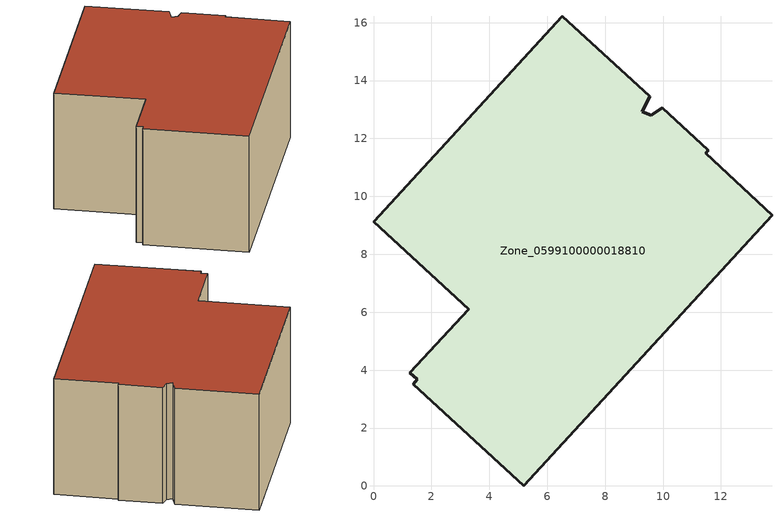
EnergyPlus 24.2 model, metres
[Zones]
Zone_0599100000018810
 floor ground (C_G): 9.54,13.46 9.28,12.92 9.59,12.8 9.97,13.06 11.56,11.6 11.47,11.5 13.77,9.35 5.19,0 1.38,3.51 1.51,3.68 1.26,3.9 3.29,6.1 0,9.13 6.52,16.23 z0
 wall outside (C_F): 9.54,13.46 6.52,16.23 0,9.13 3.29,6.1 1.26,3.9 1.51,3.68 1.38,3.51 5.19,0 13.77,9.35 11.47,11.5 11.56,11.6 9.97,13.06 9.59,12.8 9.28,12.92 9.54,13.46 z0:6.19
 roof outside (C_R): 9.28,12.92 9.54,13.46 6.52,16.23 0,9.13 3.29,6.1 1.26,3.9 1.51,3.68 1.38,3.51 5.19,0 13.77,9.35 11.47,11.5 11.56,11.6 9.97,13.06 9.59,12.8 z6.19
[BUILDING]
Pand.0599100000018810: North Axis=0; Terrain=City; Loads Convergence Tolerance Value=0.04; Temperature Convergence Tolerance Value=0.4; Solar Distribution=FullExterior; Maximum Number of Warmup Days=25; Minimum Number of Warmup Days=1
[Site:Location]
Rotterdam.The.Hague.AP_ZH_NLD Design_Conditions: Latitude=51.96; Longitude=4.45; Time Zone=1; Elevation=-4.5
[SITE:GROUNDTEMPERATURE:BUILDINGSURFACE]
18, 18, 18, 18, 18, 18, 18, 18, 18, 18, 18, 18
[MATERIAL] Thermal Absorptance=0.9; Solar Absorptance=0.7; Visible Absorptance=0.7
Name | Roughness | Thickness | Conductivity | Density | Specific Heat
G.TI.1975-1991 | MediumSmooth | 0.15 | 0.288461 | 540 | 1210
F.TI.1975-1991 | Rough | 0.3 | 0.230769 | 1920 | 840
R.TI.1975-1991 | MediumRough | 0.2 | 0.153846 | 1500 | 1000
[CONSTRUCTION]
C_G: G.TI.1975-1991
C_F: F.TI.1975-1991
C_R: R.TI.1975-1991
[ZONE]
Zone_0599100000018810: Type=1; Multiplier=1; Ceiling Height=Autocalculate; Volume=Autocalculate; Floor Area=autocalculate; Part of Total Floor Area=Yes
[ZONEINFILTRATION:DESIGNFLOWRATE]
Infil_Zone_0599100000018810: Zone or ZoneList or Space or SpaceList=Zone_0599100000018810; Schedule=AlwaysOn; Design Flow Rate Calculation Method=Flow/Area; Flow Rate per Floor Area=0.003; Constant Term Coefficient=1; Temperature Term Coefficient=0; Velocity Term Coefficient=0; Velocity Squared Term Coefficient=0
[HVACTEMPLATE:ZONE:IDEALLOADSAIRSYSTEM]
Zone_0599100000018810: Maximum Heating Supply Air Temperature=50; Minimum Cooling Supply Air Temperature=13; Maximum Heating Supply Air Humidity Ratio=0.0156; Minimum Cooling Supply Air Humidity Ratio=0.0077; Heating Limit=NoLimit; Cooling Limit=NoLimit; Dehumidification Control Type=ConstantSensibleHeatRatio; Cooling Sensible Heat Ratio=0.7; Dehumidification Setpoint=60; Humidification Control Type=None; Humidification Setpoint=30; Outdoor Air Method=None; Outdoor Air Flow Rate per Person=0.00944; Outdoor Air Flow Rate per Zone Floor Area=0; Outdoor Air Flow Rate per Zone=0; Demand Controlled Ventilation Type=None; Outdoor Air Economizer Type=NoEconomizer; Heat Recovery Type=None; Sensible Heat Recovery Effectiveness=0.7; Latent Heat Recovery Effectiveness=0.65
[ZONECONTROL:THERMOSTAT]
ThermostatControl_Zone_0599100000018810: Zone or ZoneList=Zone_0599100000018810; Control Type Schedule=DualSetpointControlType; Control 1=Thermostat_Zone_0599100000018810; Temperature Difference Between Cutout And Setpoint=0
[THERMOSTATSETPOINT:DUALSETPOINT]
Thermostat_Zone_0599100000018810: Heating Setpoint Temperature Schedule=HeatingSetpoint_Zone_0599100000018810; Cooling Setpoint Temperature Schedule=CoolingSetpoint_Zone_0599100000018810
[SCHEDULE:COMPACT]
HeatingSetpoint_Zone_0599100000018810: Through: 12/31, For: AllDays, Until: 24:00, 21
CoolingSetpoint_Zone_0599100000018810: Through: 12/31, For: AllDays, Until: 24:00, 24
DualSetpointControlType: Through: 12/31, For: AllDays, Until: 24:00, 4
AlwaysOn: Through: 12/31, For: AllDays, Until: 24:00, 1
